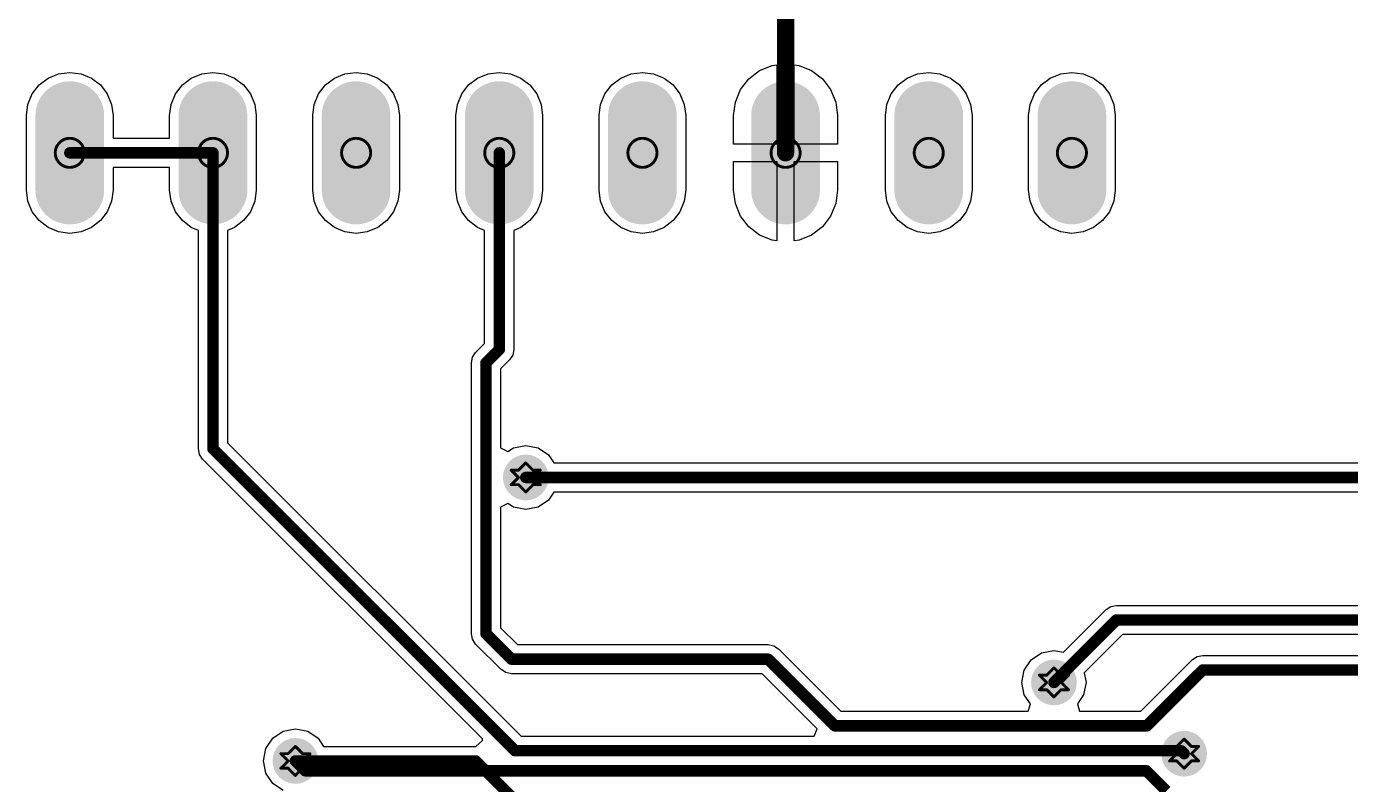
# Model space of a CAD drawing. Header units: millimetres. Extents: x 13 to 607, y 0 to 420.
# Drawn here: x 378.23 to 424.42, y 305.39 to 331.85 of the extents above; entities that cross this region are included whole.
import ezdxf

# ---------------------------------------------------------------- set-up
doc = ezdxf.new("R2010")
doc.units = ezdxf.units.MM
for name, color, linetype in [('BottomLayer', 5, 'Continuous'), ('DrillDrawing', 1, 'Continuous'), ('PadHoleLayer', 156, 'Continuous')]:
    doc.layers.add(name, color=color, linetype=linetype)

msp = doc.modelspace()

# ---------------------------------------------------------------- hatches: boundary and pattern name
at = {"layer": 'BottomLayer'}
h = msp.add_hatch(color=5, dxfattribs=at)
edge = h.paths.add_edge_path()
edge.add_arc((379.738, 328.739), 1.199, 0, 180)
edge.add_line((378.539, 328.739), (378.539, 326.142))
edge.add_arc((379.738, 326.142), 1.199, 180, 360)
edge.add_line((380.936, 326.142), (380.936, 328.739))
h = msp.add_hatch(color=5, dxfattribs=at)
edge = h.paths.add_edge_path()
edge.add_arc((384.732, 328.739), 1.199, 0, 180)
edge.add_line((383.534, 328.739), (383.534, 326.142))
edge.add_arc((384.732, 326.142), 1.199, 180, 360)
edge.add_line((385.931, 326.142), (385.931, 328.739))
h = msp.add_hatch(color=5, dxfattribs=at)
edge = h.paths.add_edge_path()
edge.add_arc((389.727, 328.739), 1.199, 0, 180)
edge.add_line((388.528, 328.739), (388.528, 326.142))
edge.add_arc((389.727, 326.142), 1.199, 180, 360)
edge.add_line((390.926, 326.142), (390.926, 328.739))
h = msp.add_hatch(color=5, dxfattribs=at)
edge = h.paths.add_edge_path()
edge.add_arc((394.722, 328.739), 1.199, 0, 180)
edge.add_line((393.523, 328.739), (393.523, 326.142))
edge.add_arc((394.722, 326.142), 1.199, 180, 360)
edge.add_line((395.92, 326.142), (395.92, 328.739))
h = msp.add_hatch(color=5, dxfattribs=at)
edge = h.paths.add_edge_path()
edge.add_arc((399.716, 328.739), 1.199, 0, 180)
edge.add_line((398.518, 328.739), (398.518, 326.142))
edge.add_arc((399.716, 326.142), 1.199, 180, 360)
edge.add_line((400.915, 326.142), (400.915, 328.739))
h = msp.add_hatch(color=5, dxfattribs=at)
edge = h.paths.add_edge_path()
edge.add_arc((404.711, 328.739), 1.199, 0, 180)
edge.add_line((403.512, 328.739), (403.512, 326.142))
edge.add_arc((404.711, 326.142), 1.199, 180, 360)
edge.add_line((405.91, 326.142), (405.91, 328.739))
h = msp.add_hatch(color=5, dxfattribs=at)
edge = h.paths.add_edge_path()
edge.add_arc((409.706, 328.739), 1.199, 0, 180)
edge.add_line((408.507, 328.739), (408.507, 326.142))
edge.add_arc((409.706, 326.142), 1.199, 180, 360)
edge.add_line((410.905, 326.142), (410.905, 328.739))
h = msp.add_hatch(color=5, dxfattribs=at)
edge = h.paths.add_edge_path()
edge.add_arc((414.701, 328.739), 1.199, 0, 180)
edge.add_line((413.502, 328.739), (413.502, 326.142))
edge.add_arc((414.701, 326.142), 1.199, 180, 360)
edge.add_line((415.899, 326.142), (415.899, 328.739))
h = msp.add_hatch(color=5, dxfattribs=at)
edge = h.paths.add_edge_path()
edge.add_arc((395.647, 316.108), 0.799, 0, 360, ccw=False)
h = msp.add_hatch(color=5, dxfattribs=at)
edge = h.paths.add_edge_path()
edge.add_arc((414.074, 308.953), 0.799, 0, 360, ccw=False)
h = msp.add_hatch(color=5, dxfattribs=at)
edge = h.paths.add_edge_path()
edge.add_arc((418.616, 306.466), 0.799, 0, 360, ccw=False)
h = msp.add_hatch(color=5, dxfattribs=at)
edge = h.paths.add_edge_path()
edge.add_arc((387.61, 306.213), 0.799, 0, 360, ccw=False)
at = {"layer": 'PadHoleLayer'}
h = msp.add_hatch(color=156, dxfattribs=at)
edge = h.paths.add_edge_path()
edge.add_arc((379.738, 327.44), 0.599, 0, 360, ccw=False)
h = msp.add_hatch(color=156, dxfattribs=at)
edge = h.paths.add_edge_path()
edge.add_arc((384.732, 327.44), 0.599, 0, 360, ccw=False)
h = msp.add_hatch(color=156, dxfattribs=at)
edge = h.paths.add_edge_path()
edge.add_arc((389.727, 327.44), 0.599, 0, 360, ccw=False)
h = msp.add_hatch(color=156, dxfattribs=at)
edge = h.paths.add_edge_path()
edge.add_arc((394.722, 327.44), 0.599, 0, 360, ccw=False)
h = msp.add_hatch(color=156, dxfattribs=at)
edge = h.paths.add_edge_path()
edge.add_arc((399.716, 327.44), 0.599, 0, 360, ccw=False)
h = msp.add_hatch(color=156, dxfattribs=at)
edge = h.paths.add_edge_path()
edge.add_arc((404.711, 327.44), 0.599, 0, 360, ccw=False)
h = msp.add_hatch(color=156, dxfattribs=at)
edge = h.paths.add_edge_path()
edge.add_arc((409.706, 327.44), 0.599, 0, 360, ccw=False)
h = msp.add_hatch(color=156, dxfattribs=at)
edge = h.paths.add_edge_path()
edge.add_arc((414.701, 327.44), 0.599, 0, 360, ccw=False)

# ---------------------------------------------------------------- linework, layer by layer
at = {"layer": 'BottomLayer'}
for p, q in [((403.429, 330.021), (403.804, 330.31)), ((403.804, 330.31), (404.242, 330.491)), ((404.242, 330.491), (404.411, 330.513)), ((404.411, 330.513), (404.411, 327.74)), ((405.011, 327.74), (405.011, 330.513)), ((405.011, 330.513), (405.181, 330.491)), ((405.181, 330.491), (405.618, 330.31)), ((405.618, 330.31), (405.994, 330.021)), ((378.669, 329.808), (378.982, 330.048)), ((378.982, 330.048), (379.346, 330.199)), ((379.346, 330.199), (379.738, 330.25)), ((379.738, 330.25), (380.129, 330.199)), ((380.129, 330.199), (380.493, 330.048)), ((380.493, 330.048), (380.806, 329.808)), ((383.664, 329.808), (383.977, 330.048)), ((383.977, 330.048), (384.341, 330.199)), ((384.341, 330.199), (384.732, 330.25)), ((384.732, 330.25), (385.124, 330.199)), ((385.124, 330.199), (385.488, 330.048)), ((385.488, 330.048), (385.801, 329.808)), ((388.658, 329.808), (388.971, 330.048)), ((388.971, 330.048), (389.336, 330.199)), ((389.336, 330.199), (389.727, 330.25)), ((389.727, 330.25), (390.118, 330.199)), ((390.118, 330.199), (390.483, 330.048)), ((390.483, 330.048), (390.796, 329.808)), ((393.653, 329.808), (393.966, 330.048)), ((393.966, 330.048), (394.331, 330.199)), ((394.331, 330.199), (394.722, 330.25)), ((394.722, 330.25), (395.113, 330.199)), ((395.113, 330.199), (395.477, 330.048)), ((395.477, 330.048), (395.79, 329.808)), ((398.648, 329.808), (398.961, 330.048)), ((398.961, 330.048), (399.325, 330.199)), ((399.325, 330.199), (399.716, 330.25)), ((399.716, 330.25), (400.108, 330.199)), ((400.108, 330.199), (400.472, 330.048)), ((400.472, 330.048), (400.785, 329.808)), ((403.141, 329.646), (403.429, 330.021)), ((405.994, 330.021), (406.282, 329.646)), ((408.637, 329.808), (408.95, 330.048)), ((408.95, 330.048), (409.315, 330.199)), ((409.315, 330.199), (409.706, 330.25)), ((409.706, 330.25), (410.097, 330.199)), ((410.097, 330.199), (410.462, 330.048)), ((410.462, 330.048), (410.775, 329.808)), ((413.632, 329.808), (413.945, 330.048)), ((413.945, 330.048), (414.309, 330.199)), ((414.309, 330.199), (414.701, 330.25)), ((414.701, 330.25), (415.092, 330.199)), ((415.092, 330.199), (415.456, 330.048)), ((415.456, 330.048), (415.769, 329.808)), ((378.278, 329.13), (378.429, 329.495)), ((378.429, 329.495), (378.669, 329.808)), ((380.806, 329.808), (381.046, 329.495)), ((381.046, 329.495), (381.197, 329.13)), ((383.273, 329.13), (383.423, 329.495)), ((383.423, 329.495), (383.664, 329.808)), ((385.801, 329.808), (386.041, 329.495)), ((386.041, 329.495), (386.192, 329.13)), ((388.267, 329.13), (388.418, 329.495)), ((388.418, 329.495), (388.658, 329.808)), ((390.796, 329.808), (391.036, 329.495)), ((391.036, 329.495), (391.187, 329.13)), ((393.262, 329.13), (393.413, 329.495)), ((393.413, 329.495), (393.653, 329.808)), ((395.79, 329.808), (396.031, 329.495)), ((396.031, 329.495), (396.182, 329.13)), ((398.257, 329.13), (398.408, 329.495)), ((398.408, 329.495), (398.648, 329.808)), ((400.785, 329.808), (401.025, 329.495)), ((401.025, 329.495), (401.176, 329.13)), ((402.959, 329.208), (403.141, 329.646)), ((406.282, 329.646), (406.463, 329.208)), ((408.246, 329.13), (408.397, 329.495)), ((408.397, 329.495), (408.637, 329.808)), ((410.775, 329.808), (411.015, 329.495)), ((411.015, 329.495), (411.166, 329.13)), ((413.241, 329.13), (413.392, 329.495)), ((413.392, 329.495), (413.632, 329.808)), ((415.769, 329.808), (416.009, 329.495)), ((416.009, 329.495), (416.16, 329.13)), ((378.226, 328.739), (378.278, 329.13)), ((381.197, 329.13), (381.249, 328.739)), ((383.221, 328.739), (383.273, 329.13)), ((386.192, 329.13), (386.244, 328.739)), ((388.216, 328.739), (388.267, 329.13)), ((391.187, 329.13), (391.238, 328.739)), ((393.21, 328.739), (393.262, 329.13)), ((396.182, 329.13), (396.233, 328.739)), ((398.205, 328.739), (398.257, 329.13)), ((401.176, 329.13), (401.228, 328.739)), ((402.898, 328.739), (402.959, 329.208)), ((406.463, 329.208), (406.525, 328.739)), ((408.195, 328.739), (408.246, 329.13)), ((411.166, 329.13), (411.217, 328.739)), ((413.189, 328.739), (413.241, 329.13)), ((416.16, 329.13), (416.212, 328.739)), ((378.226, 326.142), (378.226, 328.739)), ((381.249, 328.739), (381.249, 327.95)), ((383.221, 327.95), (383.221, 328.739)), ((386.244, 328.739), (386.244, 326.142)), ((388.216, 326.142), (388.216, 328.739)), ((391.238, 328.739), (391.238, 326.142)), ((393.21, 326.142), (393.21, 328.739)), ((396.233, 328.739), (396.233, 326.142)), ((398.205, 326.142), (398.205, 328.739)), ((401.228, 328.739), (401.228, 326.142)), ((402.898, 327.74), (402.898, 328.739)), ((406.525, 328.739), (406.525, 327.74)), ((408.195, 326.142), (408.195, 328.739)), ((411.217, 328.739), (411.217, 326.142)), ((413.189, 326.142), (413.189, 328.739)), ((416.212, 328.739), (416.212, 326.142)), ((381.249, 327.95), (383.221, 327.95)), ((404.411, 327.74), (402.898, 327.74)), ((406.525, 327.74), (405.011, 327.74)), ((402.898, 326.142), (402.898, 327.141)), ((402.898, 327.141), (404.411, 327.141)), ((404.411, 327.141), (404.411, 324.368)), ((405.011, 324.368), (405.011, 327.141)), ((405.011, 327.141), (406.525, 327.141)), ((406.525, 327.141), (406.525, 326.142)), ((383.221, 326.931), (381.249, 326.931)), ((381.249, 326.931), (381.249, 326.142)), ((383.221, 326.142), (383.221, 326.931)), ((378.278, 325.751), (378.226, 326.142)), ((381.249, 326.142), (381.197, 325.751)), ((383.273, 325.751), (383.221, 326.142)), ((386.244, 326.142), (386.192, 325.751)), ((388.267, 325.751), (388.216, 326.142)), ((391.238, 326.142), (391.187, 325.751)), ((393.262, 325.751), (393.21, 326.142)), ((396.233, 326.142), (396.182, 325.751)), ((398.257, 325.751), (398.205, 326.142)), ((401.228, 326.142), (401.176, 325.751)), ((402.959, 325.672), (402.898, 326.142)), ((406.525, 326.142), (406.463, 325.672)), ((408.246, 325.751), (408.195, 326.142)), ((411.217, 326.142), (411.166, 325.751)), ((413.241, 325.751), (413.189, 326.142)), ((416.212, 326.142), (416.16, 325.751)), ((378.429, 325.386), (378.278, 325.751)), ((381.197, 325.751), (381.046, 325.386)), ((383.423, 325.386), (383.273, 325.751)), ((386.192, 325.751), (386.041, 325.386)), ((388.418, 325.386), (388.267, 325.751)), ((391.187, 325.751), (391.036, 325.386)), ((393.413, 325.386), (393.262, 325.751)), ((396.182, 325.751), (396.031, 325.386)), ((398.408, 325.386), (398.257, 325.751)), ((401.176, 325.751), (401.025, 325.386)), ((408.397, 325.386), (408.246, 325.751)), ((411.166, 325.751), (411.015, 325.386)), ((413.392, 325.386), (413.241, 325.751)), ((416.16, 325.751), (416.009, 325.386)), ((378.669, 325.073), (378.429, 325.386)), ((381.046, 325.386), (380.806, 325.073)), ((383.664, 325.073), (383.423, 325.386)), ((386.041, 325.386), (385.801, 325.073)), ((388.658, 325.073), (388.418, 325.386)), ((391.036, 325.386), (390.796, 325.073)), ((393.653, 325.073), (393.413, 325.386)), ((396.031, 325.386), (395.79, 325.073)), ((398.648, 325.073), (398.408, 325.386)), ((401.025, 325.386), (400.785, 325.073)), ((403.141, 325.235), (402.959, 325.672)), ((403.429, 324.859), (403.141, 325.235)), ((406.282, 325.235), (405.994, 324.859)), ((406.463, 325.672), (406.282, 325.235)), ((408.637, 325.073), (408.397, 325.386)), ((411.015, 325.386), (410.775, 325.073)), ((413.632, 325.073), (413.392, 325.386)), ((416.009, 325.386), (415.769, 325.073)), ((378.982, 324.833), (378.669, 325.073)), ((379.346, 324.682), (378.982, 324.833)), ((380.493, 324.833), (380.129, 324.682)), ((380.806, 325.073), (380.493, 324.833)), ((383.977, 324.833), (383.664, 325.073)), ((384.223, 324.731), (383.977, 324.833)), ((385.488, 324.833), (385.242, 324.731)), ((385.801, 325.073), (385.488, 324.833)), ((388.971, 324.833), (388.658, 325.073)), ((389.336, 324.682), (388.971, 324.833)), ((390.483, 324.833), (390.118, 324.682)), ((390.796, 325.073), (390.483, 324.833)), ((393.966, 324.833), (393.653, 325.073)), ((394.212, 324.731), (393.966, 324.833)), ((395.477, 324.833), (395.231, 324.731)), ((395.79, 325.073), (395.477, 324.833)), ((398.961, 324.833), (398.648, 325.073)), ((399.325, 324.682), (398.961, 324.833)), ((400.472, 324.833), (400.108, 324.682)), ((400.785, 325.073), (400.472, 324.833)), ((403.804, 324.571), (403.429, 324.859)), ((405.994, 324.859), (405.618, 324.571)), ((408.95, 324.833), (408.637, 325.073)), ((409.315, 324.682), (408.95, 324.833)), ((410.462, 324.833), (410.097, 324.682)), ((410.775, 325.073), (410.462, 324.833)), ((413.945, 324.833), (413.632, 325.073)), ((414.309, 324.682), (413.945, 324.833)), ((415.456, 324.833), (415.092, 324.682)), ((415.769, 325.073), (415.456, 324.833)), ((379.738, 324.63), (379.346, 324.682)), ((380.129, 324.682), (379.738, 324.63)), ((384.223, 317.108), (384.223, 324.731)), ((385.242, 324.731), (385.242, 317.319)), ((389.727, 324.63), (389.336, 324.682)), ((390.118, 324.682), (389.727, 324.63)), ((394.212, 320.785), (394.212, 324.731)), ((395.231, 324.731), (395.231, 320.574)), ((399.716, 324.63), (399.325, 324.682)), ((400.108, 324.682), (399.716, 324.63)), ((404.242, 324.39), (403.804, 324.571)), ((404.411, 324.368), (404.242, 324.39)), ((405.181, 324.39), (405.011, 324.368)), ((405.618, 324.571), (405.181, 324.39)), ((409.706, 324.63), (409.315, 324.682)), ((410.097, 324.682), (409.706, 324.63)), ((414.701, 324.63), (414.309, 324.682)), ((415.092, 324.682), (414.701, 324.63)), ((393.898, 320.47), (394.212, 320.785)), ((393.749, 320.11), (393.787, 320.305)), ((393.787, 320.305), (393.898, 320.47)), ((395.082, 320.214), (394.767, 319.899)), ((395.192, 320.379), (395.082, 320.214)), ((395.231, 320.574), (395.192, 320.379)), ((393.749, 310.653), (393.749, 320.11)), ((394.767, 319.899), (394.767, 317.147)), ((384.262, 316.914), (384.223, 317.108)), ((384.372, 316.748), (384.262, 316.914)), ((385.242, 317.319), (395.484, 307.077)), ((394.767, 317.147), (395.021, 317.012)), ((395.021, 317.012), (395.218, 317.143)), ((395.218, 317.143), (395.647, 317.229)), ((395.647, 317.229), (396.076, 317.143)), ((396.076, 317.143), (396.439, 316.9)), ((396.439, 316.9), (396.628, 316.618)), ((394.142, 306.979), (384.372, 316.748)), ((396.628, 316.618), (459.602, 316.618)), ((396.628, 315.599), (396.439, 315.316)), ((459.602, 315.599), (396.628, 315.599)), ((395.021, 315.205), (394.767, 315.069)), ((394.767, 315.069), (394.767, 310.864)), ((395.218, 315.073), (395.021, 315.205)), ((395.647, 314.988), (395.218, 315.073)), ((396.076, 315.073), (395.647, 314.988)), ((396.439, 315.316), (396.076, 315.073)), ((414.408, 310.007), (415.896, 311.495)), ((415.896, 311.495), (416.061, 311.606)), ((416.061, 311.606), (416.256, 311.644)), ((416.256, 311.644), (472.044, 311.644)), ((393.787, 310.458), (393.749, 310.653)), ((393.898, 310.293), (393.787, 310.458)), ((394.767, 310.864), (395.357, 310.274)), ((416.467, 310.626), (415.128, 309.287)), ((472.255, 310.626), (416.467, 310.626)), ((394.786, 309.405), (393.898, 310.293)), ((395.357, 310.274), (404.103, 310.274)), ((404.103, 310.274), (404.297, 310.235)), ((404.297, 310.235), (404.463, 310.125)), ((404.463, 310.125), (406.64, 307.948)), ((413.282, 309.745), (413.645, 309.988)), ((413.645, 309.988), (414.074, 310.073)), ((414.074, 310.073), (414.408, 310.007)), ((413.039, 309.382), (413.282, 309.745)), ((417.106, 307.948), (418.908, 309.749)), ((418.908, 309.749), (419.073, 309.86)), ((419.073, 309.86), (419.268, 309.898)), ((419.268, 309.898), (488.296, 309.898)), ((394.951, 309.295), (394.786, 309.405)), ((395.146, 309.256), (394.951, 309.295)), ((403.892, 309.256), (395.146, 309.256)), ((405.816, 307.331), (403.892, 309.256)), ((412.954, 308.953), (413.039, 309.382)), ((415.128, 309.287), (415.195, 308.953)), ((413.039, 308.524), (412.954, 308.953)), ((415.195, 308.953), (415.109, 308.524)), ((413.255, 308.202), (413.039, 308.524)), ((413.179, 307.948), (413.255, 308.202)), ((415.109, 308.524), (414.894, 308.202)), ((414.894, 308.202), (414.97, 307.948)), ((406.64, 307.948), (413.179, 307.948)), ((414.97, 307.948), (417.106, 307.948)), ((386.818, 307.005), (387.181, 307.248)), ((387.181, 307.248), (387.61, 307.333)), ((387.61, 307.333), (388.039, 307.248)), ((388.039, 307.248), (388.402, 307.005)), ((405.711, 307.077), (405.816, 307.331)), ((386.575, 306.642), (386.818, 307.005)), ((388.402, 307.005), (388.591, 306.722)), ((393.903, 306.722), (394.133, 306.931)), ((394.133, 306.931), (394.142, 306.979)), ((395.484, 307.077), (405.711, 307.077)), ((386.49, 306.213), (386.575, 306.642)), ((388.591, 306.722), (393.903, 306.722)), ((386.575, 305.784), (386.49, 306.213)), ((386.818, 305.421), (386.575, 305.784)), ((387.181, 305.178), (386.818, 305.421))]:
    msp.add_line(p, q, dxfattribs=at)
for points, const_width in [([(404.711, 327.44), (404.711, 333.489)], 0.599), ([(384.732, 327.44), (379.738, 327.44)], 0.4), ([(384.732, 317.108), (384.732, 327.44)], 0.4), ([(394.722, 320.574), (394.722, 327.44)], 0.4), ([(394.722, 320.574), (394.258, 320.11)], 0.4), ([(394.258, 310.653), (394.258, 320.11)], 0.4), ([(395.273, 306.568), (384.732, 317.108)], 0.4), ([(460.583, 316.108), (395.647, 316.108)], 0.4), ([(416.256, 311.135), (414.074, 308.953)], 0.4), ([(472.255, 311.135), (416.256, 311.135)], 0.4), ([(395.146, 309.765), (394.258, 310.653)], 0.4), ([(404.103, 309.765), (395.146, 309.765)], 0.4), ([(406.429, 307.439), (404.103, 309.765)], 0.4), ([(419.268, 309.389), (417.317, 307.439)], 0.4), ([(488.296, 309.389), (419.268, 309.389)], 0.4), ([(417.317, 307.439), (406.429, 307.439)], 0.4), ([(418.515, 306.568), (395.273, 306.568)], 0.4), ([(418.616, 306.466), (418.515, 306.568)], 0.4), ([(393.903, 306.213), (387.61, 306.213)], 0.4), ([(387.954, 305.869), (387.61, 306.213)], 0.4), ([(394.247, 305.869), (393.903, 306.213)], 0.4), ([(394.247, 305.869), (387.954, 305.869)], 0.4), ([(417.297, 305.869), (394.247, 305.869)], 0.4), ([(416.18, 283.935), (394.247, 305.869)], 0.4), ([(418, 305.166), (417.297, 305.869)], 0.4)]:
    msp.add_lwpolyline(points, dxfattribs=dict(at, const_width=const_width))
for points, const_width in [([(379.837, 327.44, -1), (379.638, 327.44, -1)], 0.2), ([(384.832, 327.44, -1), (384.632, 327.44, -1)], 0.2), ([(384.832, 327.44, -1), (384.632, 327.44, -1)], 0.2), ([(394.822, 327.44, -1), (394.622, 327.44, -1)], 0.2), ([(404.861, 327.44, -1), (404.561, 327.44, -1)], 0.3), ([(394.822, 320.574, -1), (394.622, 320.574, -1)], 0.2), ([(394.822, 320.574, -1), (394.622, 320.574, -1)], 0.2), ([(394.358, 320.11, -1), (394.158, 320.11, -1)], 0.2), ([(394.358, 320.11, -1), (394.158, 320.11, -1)], 0.2), ([(384.832, 317.108, -1), (384.632, 317.108, -1)], 0.2), ([(384.832, 317.108, -1), (384.632, 317.108, -1)], 0.2), ([(395.747, 316.108, -1), (395.547, 316.108, -1)], 0.2), ([(416.356, 311.135, -1), (416.156, 311.135, -1)], 0.2), ([(416.356, 311.135, -1), (416.156, 311.135, -1)], 0.2), ([(394.358, 310.653, -1), (394.158, 310.653, -1)], 0.2), ([(394.358, 310.653, -1), (394.158, 310.653, -1)], 0.2), ([(395.246, 309.765, -1), (395.046, 309.765, -1)], 0.2), ([(395.246, 309.765, -1), (395.046, 309.765, -1)], 0.2), ([(404.202, 309.765, -1), (404.003, 309.765, -1)], 0.2), ([(404.202, 309.765, -1), (404.003, 309.765, -1)], 0.2), ([(419.368, 309.389, -1), (419.168, 309.389, -1)], 0.2), ([(419.368, 309.389, -1), (419.168, 309.389, -1)], 0.2), ([(414.174, 308.953, -1), (413.974, 308.953, -1)], 0.2), ([(406.529, 307.439, -1), (406.329, 307.439, -1)], 0.2), ([(406.529, 307.439, -1), (406.329, 307.439, -1)], 0.2), ([(417.417, 307.439, -1), (417.217, 307.439, -1)], 0.2), ([(417.417, 307.439, -1), (417.217, 307.439, -1)], 0.2), ([(395.373, 306.568, -1), (395.173, 306.568, -1)], 0.2), ([(395.373, 306.568, -1), (395.173, 306.568, -1)], 0.2), ([(418.614, 306.568, -1), (418.415, 306.568, -1)], 0.2), ([(418.614, 306.568, -1), (418.415, 306.568, -1)], 0.2), ([(387.71, 306.213, -1), (387.51, 306.213, -1)], 0.2), ([(387.71, 306.213, -1), (387.51, 306.213, -1)], 0.2), ([(394.002, 306.213, -1), (393.803, 306.213, -1)], 0.2), ([(394.002, 306.213, -1), (393.803, 306.213, -1)], 0.2), ([(418.716, 306.466, -1), (418.516, 306.466, -1)], 0.2), ([(388.054, 305.869, -1), (387.854, 305.869, -1)], 0.2), ([(388.054, 305.869, -1), (387.854, 305.869, -1)], 0.2), ([(394.347, 305.869, -1), (394.147, 305.869, -1)], 0.2), ([(394.347, 305.869, -1), (394.147, 305.869, -1)], 0.2), ([(394.347, 305.869, -1), (394.147, 305.869, -1)], 0.2), ([(394.347, 305.869, -1), (394.147, 305.869, -1)], 0.2), ([(417.397, 305.869, -1), (417.197, 305.869, -1)], 0.2), ([(417.397, 305.869, -1), (417.197, 305.869, -1)], 0.2)]:
    msp.add_lwpolyline(points, format="xyb", close=True, dxfattribs=dict(at, const_width=const_width))
at = {"layer": 'DrillDrawing'}
for points, const_width in [([(379.23, 327.44, -1), (380.245, 327.44, -1)], 0.101), ([(384.225, 327.44, -1), (385.24, 327.44, -1)], 0.101), ([(389.22, 327.44, -1), (390.234, 327.44, -1)], 0.101), ([(394.214, 327.44, -1), (395.229, 327.44, -1)], 0.101), ([(399.209, 327.44, -1), (400.224, 327.44, -1)], 0.101), ([(404.204, 327.44, -1), (405.219, 327.44, -1)], 0.101), ([(409.198, 327.44, -1), (410.213, 327.44, -1)], 0.101), ([(414.193, 327.44, -1), (415.208, 327.44, -1)], 0.101), ([(379.256, 327.44, -1), (379.205, 327.44, -1)], 0.0507), ([(380.27, 327.44, -1), (380.22, 327.44, -1)], 0.0507), ([(384.25, 327.44, -1), (384.2, 327.44, -1)], 0.0507), ([(385.265, 327.44, -1), (385.214, 327.44, -1)], 0.0507), ([(389.245, 327.44, -1), (389.194, 327.44, -1)], 0.0507), ([(390.26, 327.44, -1), (390.209, 327.44, -1)], 0.0507), ([(394.24, 327.44, -1), (394.189, 327.44, -1)], 0.0507), ([(395.255, 327.44, -1), (395.204, 327.44, -1)], 0.0507), ([(399.234, 327.44, -1), (399.184, 327.44, -1)], 0.0507), ([(400.249, 327.44, -1), (400.198, 327.44, -1)], 0.0507), ([(404.229, 327.44, -1), (404.178, 327.44, -1)], 0.0507), ([(405.244, 327.44, -1), (405.193, 327.44, -1)], 0.0507), ([(409.224, 327.44, -1), (409.173, 327.44, -1)], 0.0507), ([(410.239, 327.44, -1), (410.188, 327.44, -1)], 0.0507), ([(414.218, 327.44, -1), (414.168, 327.44, -1)], 0.0507), ([(415.233, 327.44, -1), (415.183, 327.44, -1)], 0.0507), ([(395.672, 316.616, -1), (395.621, 316.616, -1)], 0.0507), ([(395.672, 316.616, -1), (395.621, 316.616, -1)], 0.0507), ([(395.165, 316.362, -1), (395.114, 316.362, -1)], 0.0507), ([(395.165, 316.362, -1), (395.114, 316.362, -1)], 0.0507), ([(395.418, 316.362, -1), (395.368, 316.362, -1)], 0.0507), ([(395.418, 316.362, -1), (395.368, 316.362, -1)], 0.0507), ([(395.418, 316.108, -1), (395.368, 316.108, -1)], 0.0507), ([(395.418, 316.108, -1), (395.368, 316.108, -1)], 0.0507), ([(395.926, 316.362, -1), (395.875, 316.362, -1)], 0.0507), ([(395.926, 316.362, -1), (395.875, 316.362, -1)], 0.0507), ([(395.926, 316.108, -1), (395.875, 316.108, -1)], 0.0507), ([(395.926, 316.108, -1), (395.875, 316.108, -1)], 0.0507), ([(396.18, 316.362, -1), (396.129, 316.362, -1)], 0.0507), ([(396.18, 316.362, -1), (396.129, 316.362, -1)], 0.0507), ([(395.165, 315.855, -1), (395.114, 315.855, -1)], 0.0507), ([(395.165, 315.855, -1), (395.114, 315.855, -1)], 0.0507), ([(395.418, 315.855, -1), (395.368, 315.855, -1)], 0.0507), ([(395.418, 315.855, -1), (395.368, 315.855, -1)], 0.0507), ([(395.672, 315.601, -1), (395.621, 315.601, -1)], 0.0507), ([(395.672, 315.601, -1), (395.621, 315.601, -1)], 0.0507), ([(395.926, 315.855, -1), (395.875, 315.855, -1)], 0.0507), ([(395.926, 315.855, -1), (395.875, 315.855, -1)], 0.0507), ([(396.18, 315.855, -1), (396.129, 315.855, -1)], 0.0507), ([(396.18, 315.855, -1), (396.129, 315.855, -1)], 0.0507), ([(414.1, 309.461, -1), (414.049, 309.461, -1)], 0.0507), ([(414.1, 309.461, -1), (414.049, 309.461, -1)], 0.0507), ([(413.592, 309.207, -1), (413.541, 309.207, -1)], 0.0507), ([(413.592, 309.207, -1), (413.541, 309.207, -1)], 0.0507), ([(413.846, 309.207, -1), (413.795, 309.207, -1)], 0.0507), ([(413.846, 309.207, -1), (413.795, 309.207, -1)], 0.0507), ([(414.353, 309.207, -1), (414.303, 309.207, -1)], 0.0507), ([(414.353, 309.207, -1), (414.303, 309.207, -1)], 0.0507), ([(414.607, 309.207, -1), (414.556, 309.207, -1)], 0.0507), ([(414.607, 309.207, -1), (414.556, 309.207, -1)], 0.0507), ([(413.592, 308.699, -1), (413.541, 308.699, -1)], 0.0507), ([(413.592, 308.699, -1), (413.541, 308.699, -1)], 0.0507), ([(413.846, 308.953, -1), (413.795, 308.953, -1)], 0.0507), ([(413.846, 308.953, -1), (413.795, 308.953, -1)], 0.0507), ([(413.846, 308.699, -1), (413.795, 308.699, -1)], 0.0507), ([(413.846, 308.699, -1), (413.795, 308.699, -1)], 0.0507), ([(414.353, 308.953, -1), (414.303, 308.953, -1)], 0.0507), ([(414.353, 308.953, -1), (414.303, 308.953, -1)], 0.0507), ([(414.353, 308.699, -1), (414.303, 308.699, -1)], 0.0507), ([(414.353, 308.699, -1), (414.303, 308.699, -1)], 0.0507), ([(414.607, 308.699, -1), (414.556, 308.699, -1)], 0.0507), ([(414.607, 308.699, -1), (414.556, 308.699, -1)], 0.0507), ([(414.1, 308.446, -1), (414.049, 308.446, -1)], 0.0507), ([(414.1, 308.446, -1), (414.049, 308.446, -1)], 0.0507), ([(387.635, 306.72, -1), (387.585, 306.72, -1)], 0.0507), ([(387.635, 306.72, -1), (387.585, 306.72, -1)], 0.0507), ([(418.134, 306.72, -1), (418.083, 306.72, -1)], 0.0507), ([(418.134, 306.72, -1), (418.083, 306.72, -1)], 0.0507), ([(418.388, 306.72, -1), (418.337, 306.72, -1)], 0.0507), ([(418.388, 306.72, -1), (418.337, 306.72, -1)], 0.0507), ([(418.641, 306.974, -1), (418.591, 306.974, -1)], 0.0507), ([(418.641, 306.974, -1), (418.591, 306.974, -1)], 0.0507), ([(418.895, 306.72, -1), (418.844, 306.72, -1)], 0.0507), ([(418.895, 306.72, -1), (418.844, 306.72, -1)], 0.0507), ([(419.149, 306.72, -1), (419.098, 306.72, -1)], 0.0507), ([(419.149, 306.72, -1), (419.098, 306.72, -1)], 0.0507), ([(387.128, 306.466, -1), (387.077, 306.466, -1)], 0.0507), ([(387.128, 306.466, -1), (387.077, 306.466, -1)], 0.0507), ([(387.382, 306.466, -1), (387.331, 306.466, -1)], 0.0507), ([(387.382, 306.466, -1), (387.331, 306.466, -1)], 0.0507), ([(387.889, 306.466, -1), (387.838, 306.466, -1)], 0.0507), ([(387.889, 306.466, -1), (387.838, 306.466, -1)], 0.0507), ([(388.143, 306.466, -1), (388.092, 306.466, -1)], 0.0507), ([(388.143, 306.466, -1), (388.092, 306.466, -1)], 0.0507), ([(418.388, 306.466, -1), (418.337, 306.466, -1)], 0.0507), ([(418.388, 306.466, -1), (418.337, 306.466, -1)], 0.0507), ([(418.895, 306.466, -1), (418.844, 306.466, -1)], 0.0507), ([(418.895, 306.466, -1), (418.844, 306.466, -1)], 0.0507), ([(387.128, 305.959, -1), (387.077, 305.959, -1)], 0.0507), ([(387.128, 305.959, -1), (387.077, 305.959, -1)], 0.0507), ([(387.382, 306.213, -1), (387.331, 306.213, -1)], 0.0507), ([(387.382, 306.213, -1), (387.331, 306.213, -1)], 0.0507), ([(387.382, 305.959, -1), (387.331, 305.959, -1)], 0.0507), ([(387.382, 305.959, -1), (387.331, 305.959, -1)], 0.0507), ([(387.889, 306.213, -1), (387.838, 306.213, -1)], 0.0507), ([(387.889, 306.213, -1), (387.838, 306.213, -1)], 0.0507), ([(387.889, 305.959, -1), (387.838, 305.959, -1)], 0.0507), ([(387.889, 305.959, -1), (387.838, 305.959, -1)], 0.0507), ([(388.143, 305.959, -1), (388.092, 305.959, -1)], 0.0507), ([(388.143, 305.959, -1), (388.092, 305.959, -1)], 0.0507), ([(418.134, 306.213, -1), (418.083, 306.213, -1)], 0.0507), ([(418.134, 306.213, -1), (418.083, 306.213, -1)], 0.0507), ([(418.388, 306.213, -1), (418.337, 306.213, -1)], 0.0507), ([(418.388, 306.213, -1), (418.337, 306.213, -1)], 0.0507), ([(418.641, 305.959, -1), (418.591, 305.959, -1)], 0.0507), ([(418.641, 305.959, -1), (418.591, 305.959, -1)], 0.0507), ([(418.895, 306.213, -1), (418.844, 306.213, -1)], 0.0507), ([(418.895, 306.213, -1), (418.844, 306.213, -1)], 0.0507), ([(419.149, 306.213, -1), (419.098, 306.213, -1)], 0.0507), ([(419.149, 306.213, -1), (419.098, 306.213, -1)], 0.0507), ([(387.635, 305.705, -1), (387.585, 305.705, -1)], 0.0507), ([(387.635, 305.705, -1), (387.585, 305.705, -1)], 0.0507)]:
    msp.add_lwpolyline(points, format="xyb", close=True, dxfattribs=dict(at, const_width=const_width))
at = {"layer": 'DrillDrawing', "const_width": 0.101}
for points in [[(395.647, 316.616), (395.393, 316.362)], [(395.901, 316.362), (395.647, 316.616)], [(395.393, 316.362), (395.139, 316.362)], [(395.393, 316.108), (395.139, 316.362)], [(395.393, 316.108), (395.139, 315.855)], [(396.154, 316.362), (395.901, 316.108)], [(396.154, 316.362), (395.901, 316.362)], [(396.154, 315.855), (395.901, 316.108)], [(395.393, 315.855), (395.139, 315.855)], [(395.647, 315.601), (395.393, 315.855)], [(395.901, 315.855), (395.647, 315.601)], [(396.154, 315.855), (395.901, 315.855)], [(414.074, 309.461), (413.821, 309.207)], [(414.328, 309.207), (414.074, 309.461)], [(413.821, 309.207), (413.567, 309.207)], [(413.821, 308.953), (413.567, 309.207)], [(414.582, 309.207), (414.328, 308.953)], [(414.582, 309.207), (414.328, 309.207)], [(413.821, 308.953), (413.567, 308.699)], [(413.821, 308.699), (413.567, 308.699)], [(414.074, 308.446), (413.821, 308.699)], [(414.328, 308.699), (414.074, 308.446)], [(414.582, 308.699), (414.328, 308.953)], [(414.582, 308.699), (414.328, 308.699)], [(387.61, 306.72), (387.356, 306.466)], [(387.864, 306.466), (387.61, 306.72)], [(418.362, 306.72), (418.109, 306.72)], [(418.362, 306.466), (418.109, 306.72)], [(418.616, 306.974), (418.362, 306.72)], [(418.87, 306.72), (418.616, 306.974)], [(419.123, 306.72), (418.87, 306.466)], [(419.123, 306.72), (418.87, 306.72)], [(387.356, 306.466), (387.103, 306.466)], [(387.356, 306.213), (387.103, 306.466)], [(388.118, 306.466), (387.864, 306.213)], [(388.118, 306.466), (387.864, 306.466)], [(418.362, 306.466), (418.109, 306.213)], [(419.123, 306.213), (418.87, 306.466)], [(387.356, 306.213), (387.103, 305.959)], [(387.356, 305.959), (387.103, 305.959)], [(387.61, 305.705), (387.356, 305.959)], [(387.864, 305.959), (387.61, 305.705)], [(388.118, 305.959), (387.864, 306.213)], [(388.118, 305.959), (387.864, 305.959)], [(418.362, 306.213), (418.109, 306.213)], [(418.616, 305.959), (418.362, 306.213)], [(418.87, 306.213), (418.616, 305.959)], [(419.123, 306.213), (418.87, 306.213)]]:
    msp.add_lwpolyline(points, dxfattribs=at)

doc.saveas('drawing.dxf')
